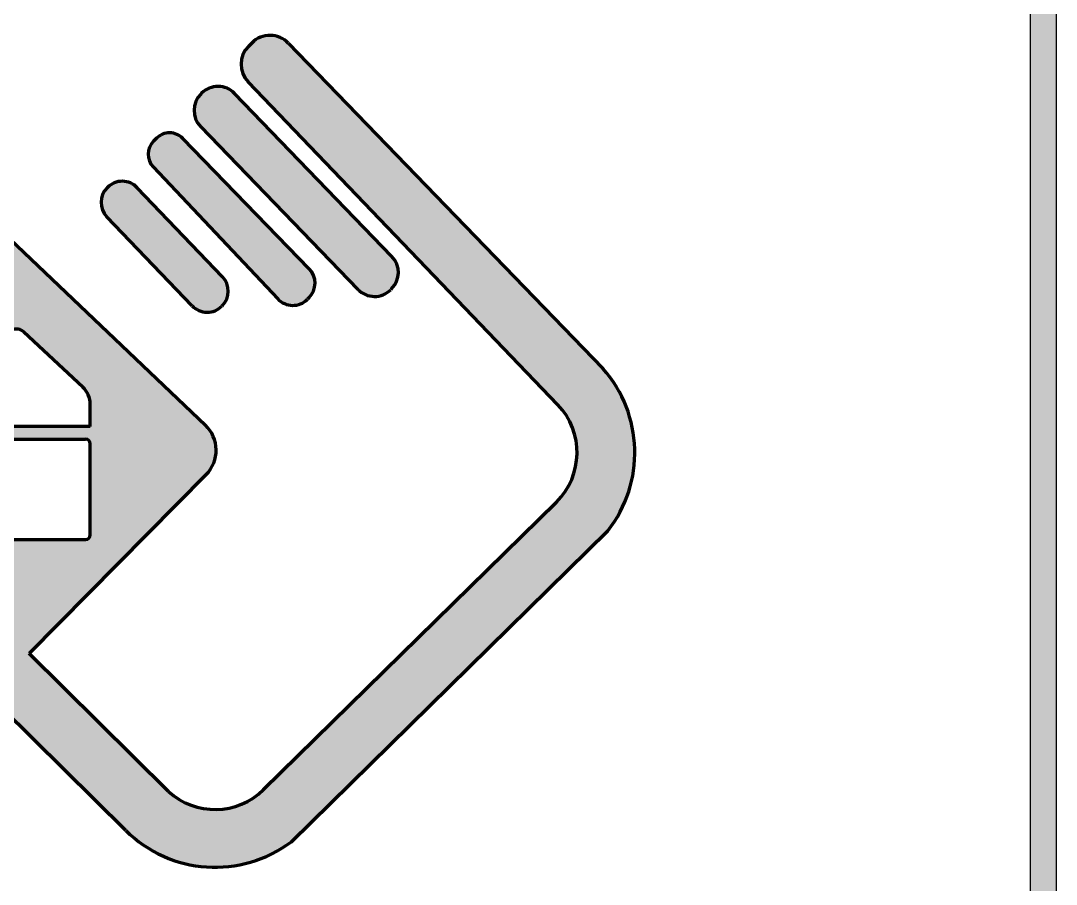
# Model space of a CAD drawing. Header units: millimetres. Extents: x -23568 to 99064, y -162914 to -58422.
# Drawn here: x 33724 to 34716, y -98763 to -97936 of the extents above; entities that cross this region are included whole.
import ezdxf

# ---------------------------------------------------------------- set-up
doc = ezdxf.new("R2010")
doc.units = ezdxf.units.MM
doc.header["$LTSCALE"] = 0.01
doc.layers.add('W-图框', color=251, linetype='Continuous')

# ---------------------------------------------------------------- blocks, each defined once
blk = doc.blocks.new('ET634563464')
at = {"layer": 'W-图框', "linetype": 'ByBlock'}
h = blk.add_hatch(color=153, dxfattribs=at)
h.paths.add_polyline_path([(85815.6, 34916.5), (107555.1, 34916.5), (107555.1, 19318.8), (85815.6, 19318.8)])
h.paths.add_polyline_path([(85843.2, 34888.8), (107527.5, 34888.8), (107527.5, 19346.4), (85843.2, 19346.4)], flags=16)
at = {"layer": 'W-图框', "color": 153, "linetype": 'ByBlock'}
for points in [[(85815.6, 34916.5), (107555.1, 34916.5), (107555.1, 19318.8), (85815.6, 19318.8)], [(85843.2, 34888.8), (107527.5, 34888.8), (107527.5, 19346.4), (85843.2, 19346.4)], [(107527.5, 19346.4), (105314.8, 19346.4), (105314.8, 34888.8), (107527.5, 34888.8)]]:
    blk.add_lwpolyline(points, close=True, dxfattribs=at)
blk = doc.blocks.new('ejthdrg')
at = {"lineweight": 211}
h = blk.add_hatch(color=153, dxfattribs=at)
h.paths.add_polyline_path([(16981.33, 10134.27, 0.423868), (16955.59, 10134.41, 0.411106), (16955.17, 10109.22), (17028.69, 10032.43, 0.423868), (17054.43, 10032.3, 0.411106), (17054.85, 10057.49)], flags=17)
h.paths.add_polyline_path([(17020.71, 10176.68, 0.418658), (16998.03, 10176.85), (16995.47, 10174.3, 0.405752), (16995.15, 10152.11), (17102.41, 10038.45, 0.422727), (17128.11, 10038.07), (17129.37, 10039.34, 0.409783), (17129.56, 10064.48)], flags=17)
h.paths.add_polyline_path([(17065.28, 10215.45, 0.427006), (17036.53, 10215.35, 0.416551), (17035.92, 10187.09), (17171.54, 10046.63, 0.426273), (17200.26, 10046.72, 0.415823), (17200.84, 10074.94)], flags=17)
h.paths.add_polyline_path([(17111.52, 10258.88, 0.419023), (17080.31, 10259.13), (17077.21, 10256.04, 0.408179), (17076.9, 10225.4), (17343.77, 9947.27, -0.410793), (17342.53, 9863.33), (17090.35, 9615.63, -0.397324), (17008.27, 9613.93), (16888.25, 9732.75), (17040.82, 9887.03, 0.419801), (17040.17, 9929.65), (16871.83, 10089.9, 0.399861), (16830.66, 10089.9), (16662.32, 9929.65, 0.419801), (16661.68, 9887.03), (16814.24, 9732.75), (16696.06, 9615.74, -0.410139), (16612.21, 9615.57), (16359.97, 9863.33, -0.410793), (16358.72, 9947.27), (16625.6, 10225.4, 0.408179), (16625.28, 10256.04), (16622.19, 10259.13, 0.419023), (16590.97, 10258.88), (16319.77, 9978.4, 0.361228), (16315.53, 9838.56), (16588.23, 9570.7, 0.37227), (16731.06, 9580.38), (16837.25, 9685.51, -0.411302), (16865.25, 9685.51), (16971.43, 9580.38, 0.37227), (17114.26, 9570.7), (17386.96, 9838.56, 0.361228), (17382.73, 9978.4)])
h.paths.add_polyline_path([(16940.81, 9947.8), (16940.81, 9928.57), (16855.23, 9928.57), (16855.23, 10004.2), (16873.18, 10011.68, -0.294841), (16883.8, 10009.76), (16934.5, 9962.33, -0.207587)], flags=16)
h.paths.add_polyline_path([(16940.81, 9913.64), (16940.81, 9835.03, -0.414214), (16936.83, 9831.05), (16859.21, 9831.05, -0.414214), (16855.23, 9835.03), (16855.23, 9913.64, -0.414214), (16859.21, 9917.62), (16936.83, 9917.62, -0.414214)], flags=16)
h.paths.add_polyline_path([(16847.27, 10004.2), (16847.27, 9928.57), (16761.69, 9928.57), (16761.69, 9947.8, -0.207587), (16767.99, 9962.33), (16818.69, 10009.76, -0.294841), (16829.32, 10011.68)], flags=16)
h.paths.add_polyline_path([(16847.27, 9913.64), (16847.27, 9835.03, -0.414214), (16843.29, 9831.05), (16765.67, 9831.05, -0.414214), (16761.69, 9835.03), (16761.69, 9913.64, -0.414214), (16765.67, 9917.62), (16843.29, 9917.62, -0.414214)], flags=16)
h.paths.add_polyline_path([(16666.57, 10187.09, 0.416551), (16665.97, 10215.35, 0.427006), (16637.22, 10215.45), (16501.66, 10074.94, 0.415823), (16502.24, 10046.72, 0.426273), (16530.96, 10046.63)], flags=17)
h.paths.add_polyline_path([(16707.35, 10152.11, 0.405752), (16707.02, 10174.3), (16704.47, 10176.85, 0.418658), (16681.78, 10176.68), (16572.93, 10064.48, 0.409783), (16573.12, 10039.34), (16574.39, 10038.07, 0.422727), (16600.08, 10038.45)], flags=17)
h.paths.add_polyline_path([(16747.32, 10109.22, 0.411106), (16746.91, 10134.41, 0.423868), (16721.16, 10134.27), (16647.65, 10057.49, 0.411106), (16648.06, 10032.3, 0.423868), (16673.81, 10032.43)], flags=17)
at = {"color": 153, "lineweight": 211}
for p, q in [((17080.31, 10259.13), (17077.21, 10256.04)), ((17111.52, 10258.88), (17382.73, 9978.4)), ((17343.77, 9947.27), (17076.9, 10225.4)), ((17036.88, 10215.71), (17036.17, 10214.99)), ((17200.84, 10074.94), (17065.28, 10215.45)), ((17035.92, 10187.09), (17171.54, 10046.63)), ((16998.03, 10176.85), (16995.47, 10174.3)), ((17129.56, 10064.48), (17020.71, 10176.68)), ((16995.15, 10152.11), (17102.41, 10038.45)), ((16957.17, 10135.99), (16955.45, 10134.27)), ((17054.85, 10057.49), (16981.33, 10134.27)), ((17028.69, 10032.43), (16955.17, 10109.22)), ((16871.83, 10089.9), (17040.17, 9929.65)), ((17129.37, 10039.34), (17128.11, 10038.07)), ((17200.59, 10047.04), (17199.93, 10046.38)), ((17054.57, 10032.44), (17054.29, 10032.16)), ((16934.5, 9962.33), (16883.8, 10009.76)), ((16940.81, 9928.57), (16940.81, 9947.8)), ((16940.81, 9928.57), (16855.23, 9928.57)), ((16859.21, 9917.62), (16936.83, 9917.62)), ((16940.81, 9835.03), (16940.81, 9913.64)), ((17040.82, 9887.03), (16888.25, 9732.75)), ((17090.28, 9615.56), (17342.53, 9863.33)), ((17114.26, 9570.7), (17386.96, 9838.56)), ((16859.21, 9831.05), (16936.83, 9831.05)), ((17008.27, 9613.93), (16888.25, 9732.75)), ((16971.43, 9580.38), (16865.25, 9685.51))]:
    blk.add_line(p, q, dxfattribs=at)
for centre, radius, start, end in [((17095.79, 10243.65), 21.89, 44.06081, 135), ((17092.69, 10240.56), 21.89, 135, 223.81707), ((17050.96, 10201.64), 19.9, 43.97085, 135), ((17050.24, 10200.92), 19.9, 135, 223.99491), ((17006.73, 10163.04), 15.92, 135, 223.33972), ((17009.28, 10165.59), 15.92, 44.13195, 135), ((16968.39, 10121.89), 17.91, 43.75464, 135), ((16968.11, 10121.6), 17.91, 135, 223.75464), ((17186.52, 10061.12), 19.9, 315, 43.97085), ((17041.91, 10045.1), 17.91, 315, 43.75464), ((17116.71, 10052.01), 17.91, 315, 44.13195), ((17185.86, 10060.46), 19.9, 223.99491, 315), ((17041.63, 10044.82), 17.91, 223.75464, 315), ((17115.44, 10050.74), 17.91, 223.33972, 315), ((16877.01, 10002.49), 9.95, 46.90915, 112.61986), ((17300.69, 9905.93), 109.46, 322.01356, 41.45808), ((16920.91, 9947.8), 19.9, 0, 46.90915), ((17300.69, 9905.93), 59.71, 314.48692, 43.81707), ((17019.59, 9908.02), 29.85, 315.32008, 46.41094), ((16936.83, 9913.64), 3.98, 0, 90), ((16936.83, 9835.03), 3.98, 270, 0), ((17048.41, 9658.27), 59.81, 227.85224, 314.44598), ((17048.45, 9658.17), 109.46, 225.28505, 306.96028)]:
    blk.add_arc(centre, radius, start, end, dxfattribs=at)

msp = doc.modelspace()

# ---------------------------------------------------------------- block references
at = {"xscale": 0.9038816989722264, "yscale": 0.9038816989722264, "zscale": 0.9038816989722264}
msp.add_blockref('ET634563464', (-62501.02, -129033.05), dxfattribs=at)
at = {"color": 159, "lineweight": 211, "xscale": 1.111584820870412, "yscale": 1.11158482072336, "zscale": 1.111584820717478}
msp.add_blockref('ejthdrg', (14959.51, -109361.3), dxfattribs=at)

doc.saveas('drawing.dxf')
